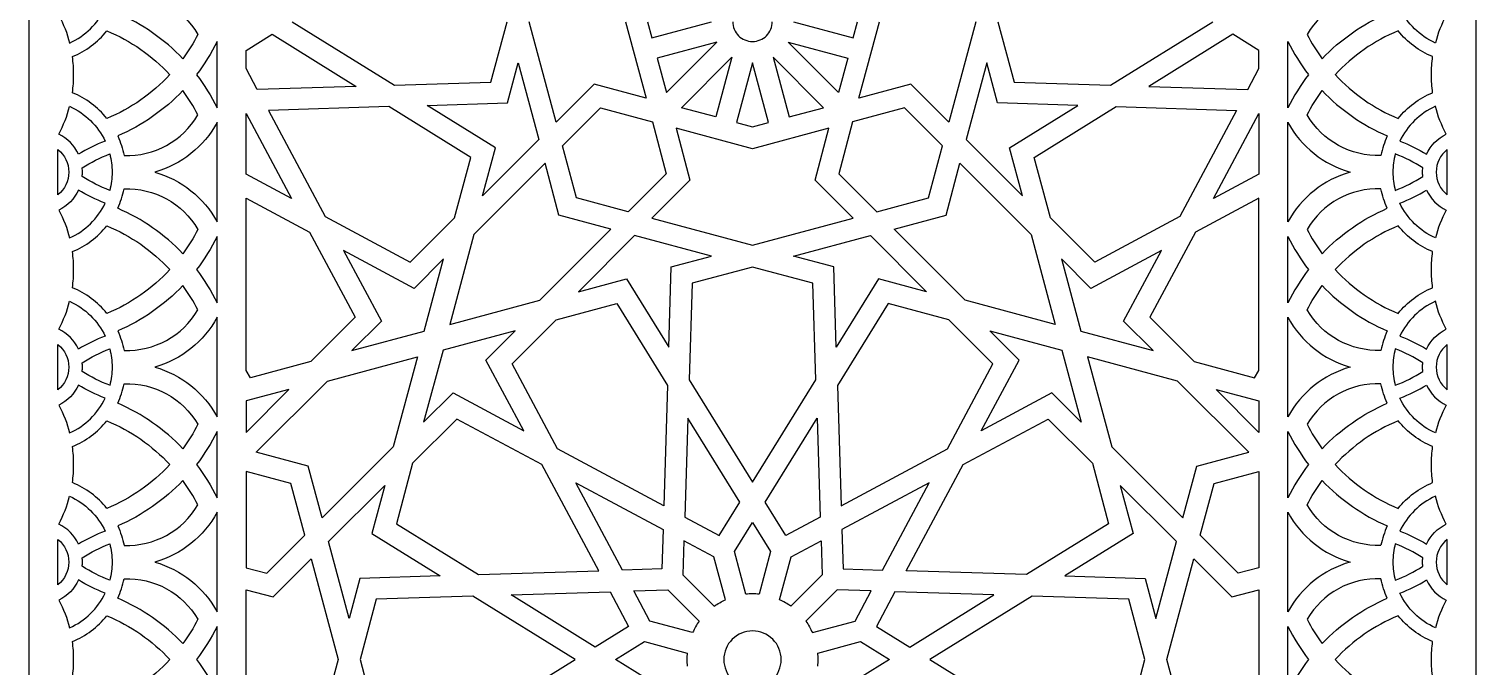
# Model space of a CAD drawing. Extents: x 7787 to 8787, y 5383 to 7383.
# Drawn here: x 7787 to 8787, y 6378 to 6818 of the extents above; entities that cross this region are included whole.
import ezdxf

# ---------------------------------------------------------------- set-up
doc = ezdxf.new("R2010")
doc.units = 0
doc.layers.add('DEFAULT_LAYER', color=1, linetype='CONTINUOUS')

msp = doc.modelspace()

# ---------------------------------------------------------------- linework, layer by layer
at = {"layer": 'DEFAULT_LAYER'}
for p, q in [((7786.82, 7382.55), (7786.82, 5382.55)), ((8786.82, 5382.55), (8786.82, 7382.55)), ((7968.74, 6823.27), (8039.47, 6779.4)), ((8106.08, 6781.5), (8117.27, 6823.27)), ((8151.09, 6753.79), (8132.47, 6823.27)), ((8199.07, 6823.27), (8213.23, 6770.44)), ((8214.28, 6823.27), (8217.23, 6812.22)), ((8217.23, 6812.22), (8258.45, 6823.27)), ((8315.19, 6823.27), (8356.4, 6812.22)), ((8356.4, 6812.22), (8359.36, 6823.27)), ((8360.41, 6770.44), (8374.56, 6823.27)), ((8441.16, 6823.27), (8422.55, 6753.79)), ((8456.36, 6823.27), (8467.56, 6781.5)), ((8534.16, 6779.4), (8604.9, 6823.27)), ((7936.82, 6803.47), (7954.81, 6814.63)), ((7954.81, 6814.63), (8012.97, 6778.56)), ((8618.82, 6814.63), (8560.67, 6778.56)), ((8636.82, 6803.47), (8618.82, 6814.63)), ((7916.82, 6763.79), (7916.82, 6809.55)), ((7936.82, 6790.86), (7936.82, 6803.47)), ((8262.25, 6809.08), (8221.04, 6798.04)), ((8227.41, 6774.24), (8262.25, 6809.08)), ((8346.23, 6774.24), (8311.39, 6809.08)), ((8311.39, 6809.08), (8352.6, 6798.04)), ((8636.82, 6790.86), (8636.82, 6803.47)), ((8656.82, 6763.79), (8656.82, 6809.55)), ((7944.57, 6776.4), (7936.82, 6790.86)), ((8117.44, 6767.17), (8124.87, 6794.9)), ((8124.87, 6794.9), (8139.1, 6741.8)), ((8221.04, 6798.04), (8227.41, 6774.24)), ((8237.79, 6763.86), (8272.63, 6798.7)), ((8272.63, 6798.7), (8261.59, 6757.48)), ((8286.82, 6794.9), (8275.77, 6753.68)), ((8297.86, 6753.68), (8286.82, 6794.9)), ((8335.84, 6763.86), (8301, 6798.7)), ((8301, 6798.7), (8312.05, 6757.48)), ((8352.6, 6798.04), (8346.23, 6774.24)), ((8448.76, 6794.9), (8434.54, 6741.8)), ((8456.19, 6767.17), (8448.76, 6794.9)), ((8629.07, 6776.4), (8636.82, 6790.86)), ((8039.47, 6779.4), (8106.08, 6781.5)), ((8177.35, 6780.06), (8151.09, 6753.79)), ((8213.23, 6770.44), (8177.35, 6780.06)), ((8396.28, 6780.06), (8360.41, 6770.44)), ((8422.55, 6753.79), (8396.28, 6780.06)), ((8467.56, 6781.5), (8534.16, 6779.4)), ((8012.97, 6778.56), (7944.57, 6776.4)), ((8560.67, 6778.56), (8629.07, 6776.4)), ((8035.5, 6764.58), (7952.31, 6761.95)), ((7952.31, 6761.95), (7991.63, 6688.59)), ((8092.13, 6729.45), (8035.5, 6764.58)), ((8062.01, 6765.42), (8117.44, 6767.17)), ((8109.14, 6736.18), (8062.01, 6765.42)), ((8155.48, 6737.42), (8181.74, 6763.68)), ((8181.74, 6763.68), (8217.62, 6754.06)), ((8261.59, 6757.48), (8237.79, 6763.86)), ((8312.05, 6757.48), (8335.84, 6763.86)), ((8391.9, 6763.68), (8356.02, 6754.06)), ((8418.16, 6737.42), (8391.9, 6763.68)), ((8511.63, 6765.42), (8456.19, 6767.17)), ((8464.5, 6736.18), (8511.63, 6765.42)), ((8481.5, 6729.45), (8538.13, 6764.58)), ((8538.13, 6764.58), (8621.33, 6761.95)), ((8621.33, 6761.95), (8582.01, 6688.59)), ((7916.82, 6684.9), (7916.82, 6753.74)), ((7936.82, 6759.77), (7968.26, 6701.12)), ((7936.82, 6717.97), (7936.82, 6759.77)), ((8217.62, 6754.06), (8227.23, 6718.19)), ((8275.77, 6753.68), (8286.82, 6750.72)), ((8286.82, 6750.72), (8297.86, 6753.68)), ((8356.02, 6754.06), (8346.41, 6718.19)), ((8605.38, 6701.12), (8636.82, 6759.77)), ((8636.82, 6759.77), (8636.82, 6717.97)), ((8656.82, 6684.9), (8656.82, 6753.74)), ((8139.1, 6741.8), (8100.23, 6702.93)), ((8286.82, 6735.52), (8233.99, 6749.68)), ((8233.99, 6749.68), (8243.61, 6713.8)), ((8339.64, 6749.68), (8286.82, 6735.52)), ((8330.03, 6713.8), (8339.64, 6749.68)), ((8434.54, 6741.8), (8473.41, 6702.93)), ((7806.82, 6703.68), (7806.82, 6734.95)), ((8100.23, 6702.93), (8109.14, 6736.18)), ((8165.09, 6701.54), (8155.48, 6737.42)), ((8408.55, 6701.54), (8418.16, 6737.42)), ((8473.41, 6702.93), (8464.5, 6736.18)), ((8766.82, 6703.68), (8766.82, 6734.95)), ((8080.94, 6687.68), (8092.13, 6729.45)), ((8143.49, 6725.43), (8094.36, 6676.3)), ((8153.1, 6689.55), (8143.49, 6725.43)), ((8420.54, 6689.55), (8430.15, 6725.43)), ((8430.15, 6725.43), (8479.28, 6676.3)), ((8492.69, 6687.68), (8481.5, 6729.45)), ((7968.26, 6701.12), (7936.82, 6717.97)), ((8227.23, 6718.19), (8200.97, 6691.93)), ((8243.61, 6713.8), (8217.34, 6687.54)), ((8356.29, 6687.54), (8330.03, 6713.8)), ((8346.41, 6718.19), (8372.67, 6691.93)), ((8636.82, 6717.97), (8605.38, 6701.12)), ((7936.82, 6701.31), (7980.78, 6677.74)), ((7936.82, 6582.24), (7936.82, 6701.31)), ((8200.97, 6691.93), (8165.09, 6701.54)), ((8372.67, 6691.93), (8408.55, 6701.54)), ((8636.82, 6701.31), (8592.85, 6677.74)), ((8636.82, 6582.24), (8636.82, 6701.31)), ((7991.63, 6688.59), (8050.37, 6657.11)), ((8050.37, 6657.11), (8080.94, 6687.68)), ((8188.98, 6679.94), (8153.1, 6689.55)), ((8217.34, 6687.54), (8286.82, 6668.92)), ((8286.82, 6668.92), (8356.29, 6687.54)), ((8384.66, 6679.94), (8420.54, 6689.55)), ((8523.27, 6657.11), (8492.69, 6687.68)), ((8582.01, 6688.59), (8523.27, 6657.11)), ((7916.82, 6629.09), (7916.82, 6674.84)), ((7980.78, 6677.74), (8012.27, 6619.01)), ((8094.36, 6676.3), (8077.71, 6614.16)), ((8139.85, 6630.81), (8188.98, 6679.94)), ((8205.35, 6675.55), (8166.49, 6636.68)), ((8258.45, 6661.32), (8205.35, 6675.55)), ((8315.19, 6661.32), (8368.28, 6675.55)), ((8368.28, 6675.55), (8407.15, 6636.68)), ((8433.79, 6630.81), (8384.66, 6679.94)), ((8479.28, 6676.3), (8495.93, 6614.16)), ((8592.85, 6677.74), (8561.37, 6619.01)), ((8656.82, 6629.09), (8656.82, 6674.84)), ((8004.16, 6665.21), (8030.36, 6616.33)), ((8053.04, 6639.01), (8004.16, 6665.21)), ((8230.72, 6653.89), (8258.45, 6661.32)), ((8342.92, 6653.89), (8315.19, 6661.32)), ((8569.48, 6665.21), (8520.6, 6639.01)), ((8543.28, 6616.33), (8569.48, 6665.21)), ((8073.34, 6659.32), (8053.04, 6639.01)), ((8059.97, 6609.41), (8073.34, 6659.32)), ((8228.97, 6598.46), (8230.72, 6653.89)), ((8286.82, 6653.72), (8245.05, 6642.53)), ((8328.59, 6642.53), (8286.82, 6653.72)), ((8344.67, 6598.46), (8342.92, 6653.89)), ((8520.6, 6639.01), (8500.3, 6659.32)), ((8500.3, 6659.32), (8513.67, 6609.41)), ((8166.49, 6636.68), (8199.73, 6645.59)), ((8199.73, 6645.59), (8228.97, 6598.46)), ((8245.05, 6642.53), (8242.95, 6575.92)), ((8330.69, 6575.92), (8328.59, 6642.53)), ((8373.9, 6645.59), (8344.67, 6598.46)), ((8407.15, 6636.68), (8373.9, 6645.59)), ((8077.71, 6614.16), (8139.85, 6630.81)), ((8495.93, 6614.16), (8433.79, 6630.81)), ((8151.24, 6617.39), (8193, 6628.58)), ((8193, 6628.58), (8228.13, 6571.95)), ((8380.63, 6628.58), (8345.51, 6571.95)), ((8422.4, 6617.39), (8380.63, 6628.58)), ((7916.82, 6550.19), (7916.82, 6619.03)), ((8012.27, 6619.01), (7981.69, 6588.43)), ((8030.36, 6616.33), (8010.06, 6596.03)), ((8120.66, 6586.82), (8151.24, 6617.39)), ((8452.98, 6586.82), (8422.4, 6617.39)), ((8563.58, 6596.03), (8543.28, 6616.33)), ((8561.37, 6619.01), (8591.95, 6588.43)), ((8656.82, 6550.19), (8656.82, 6619.03)), ((7806.82, 6568.98), (7806.82, 6600.24)), ((8010.06, 6596.03), (8059.97, 6609.41)), ((8122.87, 6609.79), (8072.96, 6596.42)), ((8102.57, 6589.49), (8122.87, 6609.79)), ((8471.07, 6589.49), (8450.77, 6609.79)), ((8450.77, 6609.79), (8500.68, 6596.42)), ((8513.67, 6609.41), (8563.58, 6596.03)), ((8766.82, 6568.98), (8766.82, 6600.24)), ((7993.08, 6575.01), (8055.21, 6591.66)), ((8055.21, 6591.66), (8038.56, 6529.53)), ((8072.96, 6596.42), (8059.58, 6546.51)), ((8500.68, 6596.42), (8514.05, 6546.51)), ((8518.42, 6591.66), (8535.07, 6529.53)), ((8580.56, 6575.01), (8518.42, 6591.66)), ((7939.92, 6577.24), (7936.82, 6582.24)), ((7981.69, 6588.43), (7939.92, 6577.24)), ((8128.77, 6540.61), (8102.57, 6589.49)), ((8152.14, 6528.08), (8120.66, 6586.82)), ((8421.5, 6528.08), (8452.98, 6586.82)), ((8444.87, 6540.61), (8471.07, 6589.49)), ((8591.95, 6588.43), (8633.72, 6577.24)), ((8633.72, 6577.24), (8636.82, 6582.24)), ((7943.95, 6525.88), (7993.08, 6575.01)), ((8228.13, 6571.95), (8225.5, 6488.76)), ((8242.95, 6575.92), (8286.82, 6505.19)), ((8286.82, 6505.19), (8330.69, 6575.92)), ((8345.51, 6571.95), (8348.14, 6488.76)), ((8629.69, 6525.88), (8580.56, 6575.01)), ((7936.82, 6539.52), (7966.44, 6569.14)), ((7966.44, 6569.14), (7936.82, 6561.21)), ((7936.82, 6561.21), (7936.82, 6539.52)), ((8059.58, 6546.51), (8079.88, 6566.81)), ((8079.88, 6566.81), (8128.77, 6540.61)), ((8493.75, 6566.81), (8444.87, 6540.61)), ((8514.05, 6546.51), (8493.75, 6566.81)), ((8636.82, 6539.52), (8607.2, 6569.14)), ((8607.2, 6569.14), (8636.82, 6561.21)), ((8636.82, 6561.21), (8636.82, 6539.52)), ((7916.82, 6494.38), (7916.82, 6540.14)), ((8082.56, 6548.71), (8051.98, 6518.14)), ((8141.29, 6517.23), (8082.56, 6548.71)), ((8242.11, 6549.41), (8239.95, 6481.02)), ((8278.18, 6491.26), (8242.11, 6549.41)), ((8295.46, 6491.26), (8331.53, 6549.41)), ((8331.53, 6549.41), (8333.69, 6481.02)), ((8432.34, 6517.23), (8491.08, 6548.71)), ((8491.08, 6548.71), (8521.66, 6518.14)), ((8656.82, 6494.38), (8656.82, 6540.14)), ((7979.82, 6516.27), (7943.95, 6525.88)), ((8038.56, 6529.53), (7989.44, 6480.4)), ((8225.5, 6488.76), (8152.14, 6528.08)), ((8348.14, 6488.76), (8421.5, 6528.08)), ((8535.07, 6529.53), (8584.2, 6480.4)), ((8593.81, 6516.27), (8629.69, 6525.88)), ((7967.83, 6504.28), (7936.82, 6512.59)), ((7936.82, 6512.59), (7936.82, 6445.99)), ((7989.44, 6480.4), (7979.82, 6516.27)), ((8051.98, 6518.14), (8040.79, 6476.37)), ((8180.61, 6443.87), (8141.29, 6517.23)), ((8393.02, 6443.87), (8432.34, 6517.23)), ((8521.66, 6518.14), (8532.85, 6476.37)), ((8584.2, 6480.4), (8593.81, 6516.27)), ((8605.8, 6504.28), (8636.82, 6512.59)), ((8636.82, 6512.59), (8636.82, 6445.99)), ((7977.45, 6468.41), (7967.83, 6504.28)), ((7993.82, 6464.02), (8032.69, 6502.89)), ((8032.69, 6502.89), (8023.78, 6469.64)), ((8164.67, 6504.7), (8224.98, 6472.38)), ((8197, 6444.39), (8164.67, 6504.7)), ((8408.97, 6504.7), (8348.65, 6472.38)), ((8376.64, 6444.39), (8408.97, 6504.7)), ((8579.81, 6464.02), (8540.94, 6502.89)), ((8540.94, 6502.89), (8549.85, 6469.64)), ((8596.19, 6468.41), (8605.8, 6504.28)), ((8263.87, 6468.19), (8278.18, 6491.26)), ((8309.77, 6468.19), (8295.46, 6491.26)), ((7916.82, 6415.49), (7916.82, 6484.33)), ((8239.95, 6481.02), (8263.87, 6468.19)), ((8333.69, 6481.02), (8309.77, 6468.19)), ((8656.82, 6415.49), (8656.82, 6484.33)), ((8040.79, 6476.37), (8097.42, 6441.24)), ((8224.98, 6472.38), (8224.13, 6445.25)), ((8274.39, 6457.3), (8286.82, 6477.33)), ((8286.82, 6477.33), (8299.24, 6457.3)), ((8348.65, 6472.38), (8349.51, 6445.25)), ((8532.85, 6476.37), (8476.22, 6441.24)), ((7806.82, 6434.27), (7806.82, 6465.54)), ((7951.18, 6442.14), (7977.45, 6468.41)), ((8008.05, 6410.92), (7993.82, 6464.02)), ((8023.78, 6469.64), (8070.91, 6440.41)), ((8239.43, 6464.63), (8238.69, 6441.07)), ((8260.21, 6453.5), (8239.43, 6464.63)), ((8313.43, 6453.5), (8334.21, 6464.63)), ((8334.21, 6464.63), (8334.95, 6441.07)), ((8549.85, 6469.64), (8502.72, 6440.41)), ((8565.59, 6410.92), (8579.81, 6464.02)), ((8622.45, 6442.14), (8596.19, 6468.41)), ((8766.82, 6434.27), (8766.82, 6465.54)), ((7955.57, 6425.77), (7981.83, 6452.03)), ((7981.83, 6452.03), (8000.45, 6382.55)), ((8268.14, 6423.91), (8260.21, 6453.5)), ((8282.32, 6427.71), (8274.39, 6457.3)), ((8299.24, 6457.3), (8291.32, 6427.71)), ((8305.5, 6423.91), (8313.43, 6453.5)), ((8573.19, 6382.55), (8591.8, 6452.03)), ((8591.8, 6452.03), (8618.06, 6425.77)), ((7936.82, 6445.99), (7951.18, 6442.14)), ((8070.91, 6440.41), (8015.48, 6438.66)), ((8097.42, 6441.24), (8180.61, 6443.87)), ((8224.13, 6445.25), (8197, 6444.39)), ((8238.69, 6441.07), (8260.35, 6419.41)), ((8334.95, 6441.07), (8313.29, 6419.41)), ((8349.51, 6445.25), (8376.64, 6444.39)), ((8476.22, 6441.24), (8393.02, 6443.87)), ((8502.72, 6440.41), (8558.16, 6438.66)), ((8636.82, 6445.99), (8622.45, 6442.14)), ((7936.82, 6430.79), (7955.57, 6425.77)), ((7936.82, 6334.32), (7936.82, 6430.79)), ((8015.48, 6438.66), (8008.05, 6410.92)), ((8204.74, 6429.94), (8228.3, 6430.69)), ((8228.3, 6430.69), (8249.96, 6409.03)), ((8345.34, 6430.69), (8323.67, 6409.03)), ((8368.9, 6429.94), (8345.34, 6430.69)), ((8558.16, 6438.66), (8565.59, 6410.92)), ((8618.06, 6425.77), (8636.82, 6430.79)), ((8636.82, 6430.79), (8636.82, 6334.32)), ((8026.84, 6424.32), (8015.65, 6382.55)), ((8093.45, 6426.43), (8026.84, 6424.32)), ((8164.18, 6382.55), (8093.45, 6426.43)), ((8119.96, 6427.26), (8188.36, 6429.43)), ((8178.11, 6391.19), (8119.96, 6427.26)), ((8188.36, 6429.43), (8201.18, 6405.5)), ((8215.88, 6409.17), (8204.74, 6429.94)), ((8357.76, 6409.17), (8368.9, 6429.94)), ((8385.28, 6429.43), (8372.46, 6405.5)), ((8453.68, 6427.26), (8385.28, 6429.43)), ((8395.53, 6391.19), (8453.68, 6427.26)), ((8480.19, 6426.43), (8409.45, 6382.55)), ((8546.79, 6424.32), (8480.19, 6426.43)), ((8557.98, 6382.55), (8546.79, 6424.32)), ((7916.82, 6359.68), (7916.82, 6405.43)), ((8201.18, 6405.5), (8178.11, 6391.19)), ((8245.47, 6401.24), (8215.88, 6409.17)), ((8328.17, 6401.24), (8357.76, 6409.17)), ((8372.46, 6405.5), (8395.53, 6391.19)), ((8656.82, 6359.68), (8656.82, 6405.43)), ((8192.04, 6382.55), (8212.08, 6394.98)), ((8212.08, 6394.98), (8241.66, 6387.05)), ((8331.97, 6387.05), (8361.56, 6394.98)), ((8361.56, 6394.98), (8381.6, 6382.55)), ((8000.45, 6382.55), (7981.83, 6313.08)), ((8015.65, 6382.55), (8026.84, 6340.79)), ((8093.45, 6338.68), (8164.18, 6382.55)), ((8212.08, 6370.13), (8192.04, 6382.55)), ((8381.6, 6382.55), (8361.56, 6370.13)), ((8409.45, 6382.55), (8480.19, 6338.68)), ((8546.79, 6340.79), (8557.98, 6382.55)), ((8591.8, 6313.08), (8573.19, 6382.55))]:
    msp.add_line(p, q, dxfattribs=at)
at = {"layer": 'DEFAULT_LAYER', "extrusion": (0, 0, -1)}
for centre, radius, start, end in [((-7854.85, 6786.23), 56.28, 87.65454, 149.8598), ((-8779.25, 6854.02), 49.9, 294.31982, 334.57033), ((-7730.36, 6786.67), 87.36, 151.96892, 165.49442), ((-8779.8, 6703.15), 137.12, 43.56359, 66.65601), ((-7793.84, 6703.15), 123.02, 112.36402, 137.24253), ((-7793.84, 6870.19), 123.02, 206.92141, 216.13169), ((-8779.25, 6854.02), 59.3, 292.23685, 321.26706), ((-7793.84, 6870.19), 137.12, 206.24812, 217.5233), ((-8843.28, 6786.67), 87.36, 0, 8.20222), ((-7793.84, 6870.19), 123.02, 222.75747, 247.63598), ((-7793.84, 6703.15), 137.12, 142.4767, 153.75188), ((-8843.28, 6786.67), 87.36, 351.79778, 0), ((-7793.84, 6870.19), 137.12, 223.56359, 246.65601), ((-8779.8, 6703.15), 123.02, 26.92141, 36.13169), ((-8779.25, 6719.32), 59.3, 38.73294, 67.76315), ((-7794.39, 6719.32), 49.9, 114.31982, 154.57033), ((-8843.28, 6786.67), 87.36, 331.96892, 345.49442), ((-7854.85, 6787.11), 70.38, 208.30696, 254.41197), ((-8718.79, 6787.11), 56.28, 267.65454, 329.8598), ((-7794.39, 6719.32), 59.3, 155.09274, 168.75967), ((-8692.32, 6632.11), 116.42, 111.07779, 121.1935), ((-8779.25, 6719.32), 29.37, 24.9363, 63.54326), ((-7794.39, 6719.32), 19.97, 128.49389, 180), ((-7881.32, 6632.11), 107.02, 57.37073, 68.82961), ((-7794.39, 6719.32), 49.9, 165.38219, 180), ((-8779.25, 6719.32), 29.37, 0, 5.71559), ((-7794.39, 6719.32), 19.97, 180, 231.50611), ((-7881.32, 6806.52), 107.02, 291.17039, 302.62927), ((-7794.39, 6719.32), 49.9, 180, 194.61781), ((-7854.85, 6651.52), 70.38, 105.58803, 151.69304), ((-8779.25, 6719.32), 29.37, 354.28441, 0), ((-7794.39, 6719.32), 29.37, 204.9363, 243.54326), ((-7881.32, 6806.52), 116.42, 291.07779, 301.1935), ((-7854.85, 6651.52), 56.28, 87.65454, 149.8598), ((-8779.25, 6719.32), 59.3, 335.09274, 348.75967), ((-7730.36, 6651.96), 87.36, 151.96892, 165.49442), ((-8779.8, 6568.45), 137.12, 43.56359, 66.65601), ((-8779.25, 6719.32), 49.9, 294.31982, 334.57033), ((-7793.84, 6568.45), 123.02, 112.36402, 137.24253), ((-8779.25, 6719.32), 59.3, 292.23685, 321.26706), ((-7793.84, 6735.48), 123.02, 206.92141, 216.13169), ((-7793.84, 6735.48), 137.12, 206.24812, 217.5233), ((-8843.28, 6651.96), 87.36, 0, 8.20222), ((-7793.84, 6735.48), 123.02, 222.75747, 247.63598), ((-7793.84, 6568.45), 137.12, 142.4767, 153.75188), ((-8843.28, 6651.96), 87.36, 351.79778, 0), ((-7793.84, 6735.48), 137.12, 223.56359, 246.65601), ((-8779.8, 6568.45), 123.02, 26.92141, 36.13169), ((-7794.39, 6584.61), 49.9, 114.31982, 154.57033), ((-8779.25, 6584.61), 59.3, 38.73294, 67.76315), ((-8843.28, 6651.96), 87.36, 331.96892, 345.49442), ((-8718.79, 6652.41), 56.28, 267.65454, 329.8598), ((-7854.85, 6652.41), 70.38, 208.30696, 254.41197), ((-8779.25, 6584.61), 29.37, 24.9363, 63.54326), ((-7794.39, 6584.61), 19.97, 128.49389, 180), ((-7794.39, 6584.61), 59.3, 155.09274, 168.75967), ((-8692.32, 6497.41), 116.42, 111.07779, 121.1935), ((-7881.32, 6497.41), 107.02, 57.37073, 68.82961), ((-7794.39, 6584.61), 49.9, 165.38219, 180), ((-7794.39, 6584.61), 19.97, 180, 231.50611), ((-7881.32, 6671.82), 107.02, 291.17039, 302.62927), ((-7794.39, 6584.61), 49.9, 180, 194.61781), ((-7854.85, 6516.82), 70.38, 105.58803, 151.69304), ((-8779.25, 6584.61), 29.37, 0, 5.71559), ((-8779.25, 6584.61), 29.37, 354.28441, 0), ((-7794.39, 6584.61), 29.37, 204.9363, 243.54326), ((-7881.32, 6671.82), 116.42, 291.07779, 301.1935), ((-7854.85, 6516.82), 56.28, 87.65454, 149.8598), ((-8779.25, 6584.61), 59.3, 335.09274, 348.75967), ((-8779.25, 6584.61), 49.9, 294.31982, 334.57033), ((-7730.36, 6517.26), 87.36, 151.96892, 165.49442), ((-8779.8, 6433.74), 137.12, 43.56359, 66.65601), ((-7793.84, 6433.74), 123.02, 112.36402, 137.24253), ((-7793.84, 6600.78), 123.02, 206.92141, 216.13169), ((-7793.84, 6600.78), 137.12, 206.24812, 217.5233), ((-8779.25, 6584.61), 59.3, 292.23685, 321.26706), ((-8843.28, 6517.26), 87.36, 0, 8.20222), ((-7793.84, 6600.78), 123.02, 222.75747, 247.63598), ((-7793.84, 6433.74), 137.12, 142.4767, 153.75188), ((-8843.28, 6517.26), 87.36, 351.79778, 0), ((-7793.84, 6600.78), 137.12, 223.56359, 246.65601), ((-8779.8, 6433.74), 123.02, 26.92141, 36.13169), ((-8779.25, 6449.91), 59.3, 38.73294, 67.76315), ((-7794.39, 6449.91), 49.9, 114.31982, 154.57033), ((-8843.28, 6517.26), 87.36, 331.96892, 345.49442), ((-7854.85, 6517.7), 70.38, 208.30696, 254.41197), ((-8718.79, 6517.7), 56.28, 267.65454, 329.8598), ((-7794.39, 6449.91), 59.3, 155.09274, 168.75967), ((-8692.32, 6362.7), 116.42, 111.07779, 121.1935), ((-8779.25, 6449.91), 29.37, 24.9363, 63.54326), ((-7794.39, 6449.91), 19.97, 128.49389, 180), ((-7881.32, 6362.7), 107.02, 57.37073, 68.82961), ((-7794.39, 6449.91), 49.9, 165.38219, 180), ((-8779.25, 6449.91), 29.37, 0, 5.71559), ((-7794.39, 6449.91), 19.97, 180, 231.50611), ((-7881.32, 6537.11), 107.02, 291.17039, 302.62927), ((-7794.39, 6449.91), 49.9, 180, 194.61781), ((-7854.85, 6382.11), 70.38, 105.58803, 151.69304), ((-8779.25, 6449.91), 29.37, 354.28441, 0), ((-7794.39, 6449.91), 29.37, 204.9363, 243.54326), ((-7881.32, 6537.11), 116.42, 291.07779, 301.1935), ((-7854.85, 6382.11), 56.28, 87.65454, 149.8598), ((-8779.25, 6449.91), 59.3, 335.09274, 348.75967), ((-7730.36, 6382.55), 87.36, 151.96892, 165.49442), ((-8286.82, 6382.55), 45.38, 54.31154, 65.68846), ((-8779.8, 6299.04), 137.12, 43.56359, 66.65601), ((-8779.25, 6449.91), 49.9, 294.31982, 334.57033), ((-7793.84, 6299.04), 123.02, 112.36402, 137.24253), ((-7793.84, 6466.07), 123.02, 206.92141, 216.13169), ((-8779.25, 6449.91), 59.3, 292.23685, 321.26706), ((-7793.84, 6466.07), 137.12, 206.24812, 217.5233), ((-8286.82, 6382.55), 45.38, 144.31154, 155.68846), ((-8843.28, 6382.55), 87.36, 0, 8.20222), ((-7793.84, 6466.07), 123.02, 222.75747, 247.63598), ((-7793.84, 6299.04), 137.12, 142.4767, 153.75188), ((-8843.28, 6382.55), 87.36, 351.79778, 0)]:
    msp.add_arc(centre, radius, start, end, dxfattribs=at)
at = {"layer": 'DEFAULT_LAYER'}
for centre, radius, start, end in [((8718.79, 6786.23), 56.28, 87.65454, 149.8598), ((7794.39, 6854.02), 49.9, 294.31982, 334.57033), ((7793.84, 6703.15), 137.12, 43.56359, 66.65601), ((8286.82, 6823.27), 13.68, 180, 225), ((8286.82, 6823.27), 13.68, 315, 0), ((8843.28, 6786.67), 87.36, 151.96892, 165.49442), ((7794.39, 6854.02), 59.3, 292.23685, 321.26706), ((8286.82, 6823.27), 13.68, 225, 270), ((8286.82, 6823.27), 13.68, 270, 315), ((8779.8, 6870.19), 123.02, 206.92141, 216.13169), ((8779.8, 6703.15), 123.02, 112.36402, 137.24253), ((8779.8, 6870.19), 137.12, 206.24812, 217.5233), ((7730.36, 6786.67), 87.36, 0, 8.20222), ((7730.36, 6786.67), 87.36, 351.79778, 0), ((8779.8, 6703.15), 137.12, 142.4767, 153.75188), ((8779.8, 6870.19), 123.02, 222.75747, 247.63598), ((7794.39, 6719.32), 59.3, 38.73294, 67.76315), ((7793.84, 6703.15), 123.02, 26.92141, 36.13169), ((8779.8, 6870.19), 137.12, 223.56359, 246.65601), ((7730.36, 6786.67), 87.36, 331.96892, 345.49442), ((8779.25, 6719.32), 49.9, 114.31982, 154.57033), ((7854.85, 6787.11), 56.28, 267.65454, 329.8598), ((8718.79, 6787.11), 70.38, 208.30696, 254.41197), ((7794.39, 6719.32), 29.37, 24.9363, 63.54326), ((7881.32, 6632.11), 116.42, 111.07779, 121.1935), ((8779.25, 6719.32), 59.3, 155.09274, 168.75967), ((8779.25, 6719.32), 49.9, 165.38219, 180), ((8692.32, 6632.11), 107.02, 57.37073, 68.82961), ((8779.25, 6719.32), 19.97, 128.49389, 180), ((7794.39, 6719.32), 29.37, 0, 5.71559), ((7794.39, 6719.32), 29.37, 354.28441, 0), ((8718.79, 6651.52), 70.38, 105.58803, 151.69304), ((8779.25, 6719.32), 49.9, 180, 194.61781), ((8692.32, 6806.52), 107.02, 291.17039, 302.62927), ((8779.25, 6719.32), 19.97, 180, 231.50611), ((7794.39, 6719.32), 59.3, 335.09274, 348.75967), ((8718.79, 6651.52), 56.28, 87.65454, 149.8598), ((8692.32, 6806.52), 116.42, 291.07779, 301.1935), ((8779.25, 6719.32), 29.37, 204.9363, 243.54326), ((7794.39, 6719.32), 49.9, 294.31982, 334.57033), ((7793.84, 6568.45), 137.12, 43.56359, 66.65601), ((8843.28, 6651.96), 87.36, 151.96892, 165.49442), ((7794.39, 6719.32), 59.3, 292.23685, 321.26706), ((8779.8, 6568.45), 123.02, 112.36402, 137.24253), ((8779.8, 6735.48), 137.12, 206.24812, 217.5233), ((8779.8, 6735.48), 123.02, 206.92141, 216.13169), ((7730.36, 6651.96), 87.36, 0, 8.20222), ((7730.36, 6651.96), 87.36, 351.79778, 0), ((8779.8, 6568.45), 137.12, 142.4767, 153.75188), ((8779.8, 6735.48), 123.02, 222.75747, 247.63598), ((7793.84, 6568.45), 123.02, 26.92141, 36.13169), ((8779.8, 6735.48), 137.12, 223.56359, 246.65601), ((7730.36, 6651.96), 87.36, 331.96892, 345.49442), ((7794.39, 6584.61), 59.3, 38.73294, 67.76315), ((8779.25, 6584.61), 49.9, 114.31982, 154.57033), ((7854.85, 6652.41), 56.28, 267.65454, 329.8598), ((7794.39, 6584.61), 29.37, 24.9363, 63.54326), ((8718.79, 6652.41), 70.38, 208.30696, 254.41197), ((7881.32, 6497.41), 116.42, 111.07779, 121.1935), ((8779.25, 6584.61), 59.3, 155.09274, 168.75967), ((8779.25, 6584.61), 19.97, 128.49389, 180), ((8779.25, 6584.61), 49.9, 165.38219, 180), ((8692.32, 6497.41), 107.02, 57.37073, 68.82961), ((7794.39, 6584.61), 29.37, 0, 5.71559), ((7794.39, 6584.61), 29.37, 354.28441, 0), ((8718.79, 6516.82), 70.38, 105.58803, 151.69304), ((8779.25, 6584.61), 49.9, 180, 194.61781), ((8692.32, 6671.82), 107.02, 291.17039, 302.62927), ((8779.25, 6584.61), 19.97, 180, 231.50611), ((7794.39, 6584.61), 59.3, 335.09274, 348.75967), ((8718.79, 6516.82), 56.28, 87.65454, 149.8598), ((8692.32, 6671.82), 116.42, 291.07779, 301.1935), ((8779.25, 6584.61), 29.37, 204.9363, 243.54326), ((7794.39, 6584.61), 49.9, 294.31982, 334.57033), ((7793.84, 6433.74), 137.12, 43.56359, 66.65601), ((8843.28, 6517.26), 87.36, 151.96892, 165.49442), ((7794.39, 6584.61), 59.3, 292.23685, 321.26706), ((8779.8, 6600.78), 137.12, 206.24812, 217.5233), ((8779.8, 6600.78), 123.02, 206.92141, 216.13169), ((8779.8, 6433.74), 123.02, 112.36402, 137.24253), ((7730.36, 6517.26), 87.36, 0, 8.20222), ((7730.36, 6517.26), 87.36, 351.79778, 0), ((8779.8, 6433.74), 137.12, 142.4767, 153.75188), ((8779.8, 6600.78), 123.02, 222.75747, 247.63598), ((7794.39, 6449.91), 59.3, 38.73294, 67.76315), ((7793.84, 6433.74), 123.02, 26.92141, 36.13169), ((8779.8, 6600.78), 137.12, 223.56359, 246.65601), ((7730.36, 6517.26), 87.36, 331.96892, 345.49442), ((8779.25, 6449.91), 49.9, 114.31982, 154.57033), ((7854.85, 6517.7), 56.28, 267.65454, 329.8598), ((8718.79, 6517.7), 70.38, 208.30696, 254.41197), ((7794.39, 6449.91), 29.37, 24.9363, 63.54326), ((7881.32, 6362.7), 116.42, 111.07779, 121.1935), ((8779.25, 6449.91), 59.3, 155.09274, 168.75967), ((8779.25, 6449.91), 49.9, 165.38219, 180), ((8692.32, 6362.7), 107.02, 57.37073, 68.82961), ((8779.25, 6449.91), 19.97, 128.49389, 180), ((7794.39, 6449.91), 29.37, 0, 5.71559), ((7794.39, 6449.91), 29.37, 354.28441, 0), ((8718.79, 6382.11), 70.38, 105.58803, 151.69304), ((8779.25, 6449.91), 49.9, 180, 194.61781), ((8692.32, 6537.11), 107.02, 291.17039, 302.62927), ((8779.25, 6449.91), 19.97, 180, 231.50611), ((7794.39, 6449.91), 59.3, 335.09274, 348.75967), ((8718.79, 6382.11), 56.28, 87.65454, 149.8598), ((8692.32, 6537.11), 116.42, 291.07779, 301.1935), ((8779.25, 6449.91), 29.37, 204.9363, 243.54326), ((7794.39, 6449.91), 49.9, 294.31982, 334.57033), ((7793.84, 6299.04), 137.12, 43.56359, 66.65601), ((8286.82, 6382.55), 45.38, 90, 95.68846), ((8286.82, 6382.55), 45.38, 84.31154, 90), ((8286.82, 6382.55), 45.38, 54.31154, 65.68846), ((8843.28, 6382.55), 87.36, 151.96892, 165.49442), ((7794.39, 6449.91), 59.3, 292.23685, 321.26706), ((8779.8, 6466.07), 123.02, 206.92141, 216.13169), ((8779.8, 6299.04), 123.02, 112.36402, 137.24253), ((8286.82, 6382.55), 45.38, 144.31154, 155.68846), ((8286.82, 6382.55), 19.8, 90, 135), ((8286.82, 6382.55), 19.8, 45, 90), ((8779.8, 6466.07), 137.12, 206.24812, 217.5233), ((7730.36, 6382.55), 87.36, 0, 8.20222), ((8286.82, 6382.55), 19.8, 135, 180), ((8286.82, 6382.55), 19.8, 0, 45), ((7730.36, 6382.55), 87.36, 351.79778, 0), ((8286.82, 6382.55), 45.38, 174.31154, 180), ((8286.82, 6382.55), 45.38, 180, 185.68846), ((8286.82, 6382.55), 19.8, 180, 225), ((8286.82, 6382.55), 19.8, 315, 0), ((8286.82, 6382.55), 45.38, 360, 5.68846), ((8286.82, 6382.55), 45.38, 354.31154, 0), ((8779.8, 6299.04), 137.12, 142.4767, 153.75188), ((8779.8, 6466.07), 123.02, 222.75747, 247.63598)]:
    msp.add_arc(centre, radius, start, end, dxfattribs=at)

doc.saveas('drawing.dxf')
